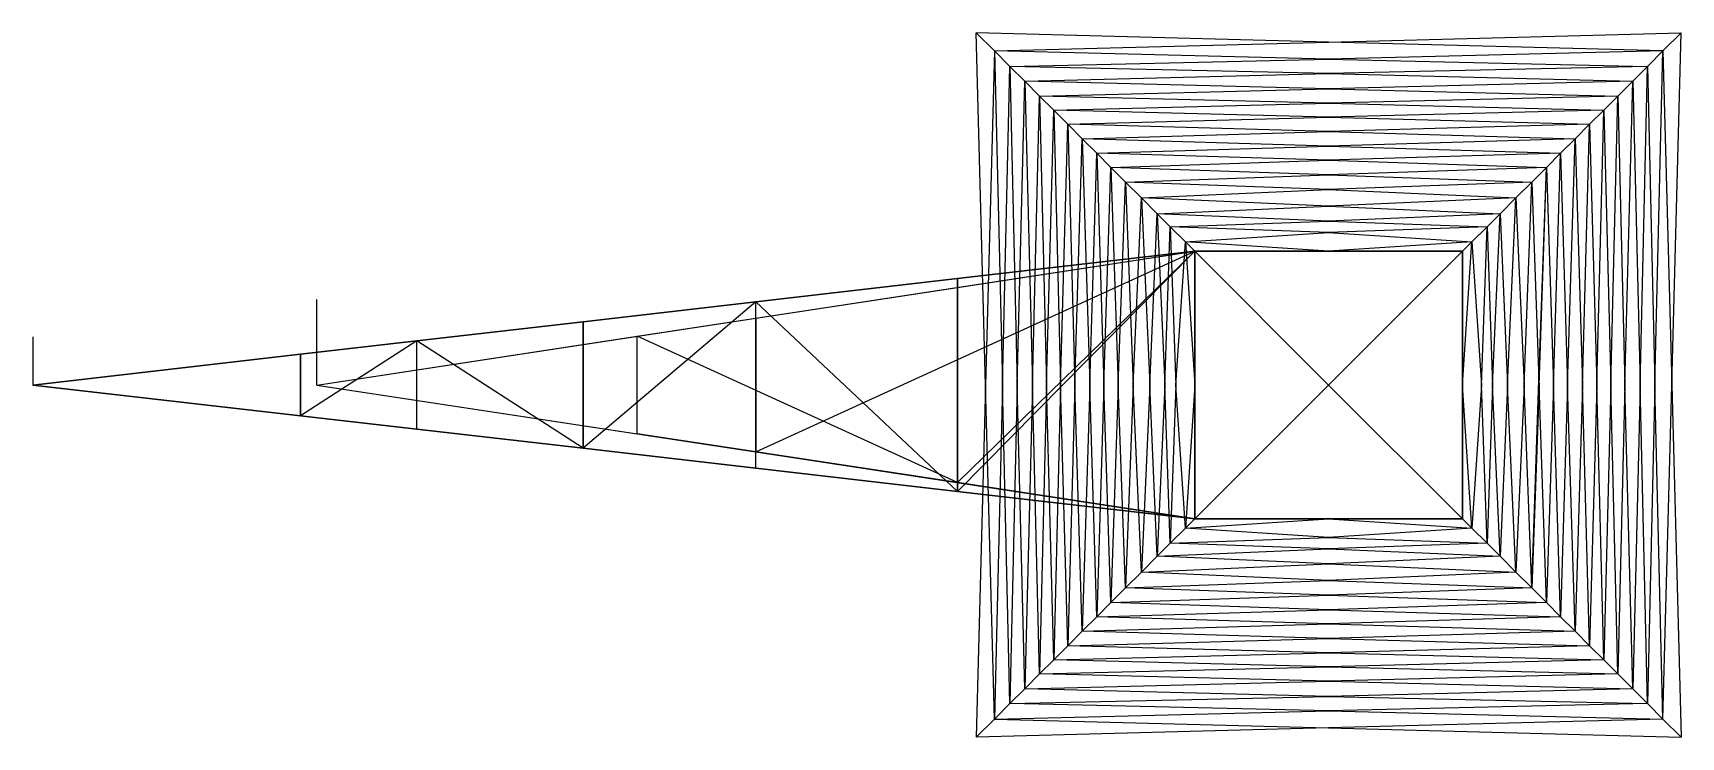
# Model space of a CAD drawing. Header units: metres. Extents: x -25 to 7, y -5 to 968.
# Drawn here: x -15.06 to 4.18, y 837.45 to 845.68 of the extents above; entities that cross this region are included whole.
import ezdxf

# ---------------------------------------------------------------- set-up
doc = ezdxf.new("R2010")
doc.units = ezdxf.units.M

msp = doc.modelspace()

# ---------------------------------------------------------------- linework, layer by layer
at = {"layer": 'tower_h_body'}
for p, q in [((0.069, 845.568, 1.727), (-4.044, 845.676)), ((-3.936, 841.562, 1.727), (-4.044, 845.676)), ((-3.833, 845.465, 3.365), (-4.044, 845.676)), ((-3.833, 845.465, 3.365), (0.069, 845.568, 1.727)), ((0.069, 845.568, 1.727), (4.182, 845.676)), ((3.971, 845.465, 3.365), (0.069, 845.568, 1.727)), ((3.971, 845.465, 3.365), (4.182, 845.676)), ((4.074, 841.562, 1.727), (4.182, 845.676)), ((-3.833, 845.465, 3.365), (-3.936, 841.562, 1.727)), ((0.069, 845.37, 4.872), (-3.833, 845.465, 3.365)), ((-3.654, 845.285, 6.227), (-3.833, 845.465, 3.365)), ((-3.833, 845.465, 3.365), (-3.739, 841.562, 4.872)), ((-3.654, 845.285, 6.227), (0.069, 845.37, 4.872)), ((3.971, 845.465, 3.365), (0.069, 845.37, 4.872)), ((0.069, 845.37, 4.872), (3.792, 845.285, 6.227)), ((3.792, 845.285, 6.227), (3.971, 845.465, 3.365)), ((3.877, 841.562, 4.872), (3.971, 845.465, 3.365)), ((3.971, 845.465, 3.365), (4.074, 841.562, 1.727)), ((-3.739, 841.562, 4.872), (-3.654, 845.285, 6.227)), ((0.069, 845.2, 7.581), (-3.654, 845.285, 6.227)), ((-3.479, 845.111, 9.006), (-3.654, 845.285, 6.227)), ((-3.654, 845.285, 6.227), (-3.569, 841.562, 7.581)), ((-3.479, 845.111, 9.006), (0.069, 845.2, 7.581)), ((3.792, 845.285, 6.227), (0.069, 845.2, 7.581)), ((0.069, 845.2, 7.581), (3.618, 845.111, 9.006)), ((3.618, 845.111, 9.006), (3.792, 845.285, 6.227)), ((3.707, 841.562, 7.581), (3.792, 845.285, 6.227)), ((3.792, 845.285, 6.227), (3.877, 841.562, 4.872)), ((-3.569, 841.562, 7.581), (-3.479, 845.111, 9.006)), ((0.069, 845.022, 10.432), (-3.479, 845.111, 9.006)), ((-3.307, 844.938, 11.762), (-3.479, 845.111, 9.006)), ((-3.479, 845.111, 9.006), (-3.39, 841.562, 10.432)), ((-3.307, 844.938, 11.762), (0.069, 845.022, 10.432)), ((3.618, 845.111, 9.006), (0.069, 845.022, 10.432)), ((0.069, 845.022, 10.432), (3.445, 844.938, 11.762)), ((3.445, 844.938, 11.762), (3.618, 845.111, 9.006)), ((3.528, 841.562, 10.432), (3.618, 845.111, 9.006)), ((3.618, 845.111, 9.006), (3.707, 841.562, 7.581)), ((-3.39, 841.562, 10.432), (-3.307, 844.938, 11.762)), ((0.069, 844.855, 13.092), (-3.307, 844.938, 11.762)), ((-3.141, 844.773, 14.394), (-3.307, 844.938, 11.762)), ((-3.307, 844.938, 11.762), (-3.223, 841.562, 13.092)), ((-3.223, 841.562, 13.092), (-3.141, 844.773, 14.394)), ((-3.141, 844.773, 14.394), (0.069, 844.855, 13.092)), ((0.069, 844.691, 15.696), (-3.141, 844.773, 14.394)), ((-2.977, 844.608, 17.022), (-3.141, 844.773, 14.394)), ((-3.141, 844.773, 14.394), (-3.06, 841.562, 15.696)), ((3.445, 844.938, 11.762), (0.069, 844.855, 13.092)), ((0.069, 844.855, 13.092), (3.28, 844.773, 14.394)), ((3.28, 844.773, 14.394), (0.069, 844.691, 15.696)), ((3.115, 844.608, 17.022), (3.28, 844.773, 14.394)), ((3.198, 841.562, 15.696), (3.28, 844.773, 14.394)), ((3.28, 844.773, 14.394), (3.445, 844.938, 11.762)), ((3.28, 844.773, 14.394), (3.361, 841.562, 13.092)), ((3.361, 841.562, 13.092), (3.445, 844.938, 11.762)), ((3.445, 844.938, 11.762), (3.528, 841.562, 10.432)), ((-3.06, 841.562, 15.696), (-2.977, 844.608, 17.022)), ((-2.977, 844.608, 17.022), (0.069, 844.691, 15.696)), ((0.069, 844.525, 18.349), (-2.977, 844.608, 17.022)), ((-2.807, 844.438, 19.729), (-2.977, 844.608, 17.022)), ((-2.977, 844.608, 17.022), (-2.893, 841.562, 18.349)), ((0.069, 844.691, 15.696), (3.115, 844.608, 17.022)), ((3.115, 844.608, 17.022), (0.069, 844.525, 18.349)), ((2.945, 844.438, 19.729), (3.115, 844.608, 17.022)), ((3.032, 841.562, 18.349), (3.115, 844.608, 17.022)), ((3.115, 844.608, 17.022), (3.198, 841.562, 15.696)), ((-2.893, 841.562, 18.349), (-2.807, 844.438, 19.729)), ((-2.807, 844.438, 19.729), (0.069, 844.525, 18.349)), ((0.069, 844.352, 21.11), (-2.807, 844.438, 19.729)), ((-2.807, 844.438, 19.729), (-2.72, 841.562, 21.11)), ((-2.639, 844.27, 22.411), (-2.807, 844.438, 19.729)), ((0.069, 844.525, 18.349), (2.945, 844.438, 19.729)), ((2.945, 844.438, 19.729), (0.069, 844.352, 21.11)), ((2.777, 844.27, 22.411), (2.945, 844.438, 19.729)), ((2.858, 841.562, 21.11), (2.945, 844.438, 19.729)), ((2.945, 844.438, 19.729), (3.032, 841.562, 18.349)), ((-2.72, 841.562, 21.11), (-2.639, 844.27, 22.411)), ((-2.639, 844.27, 22.411), (0.069, 844.352, 21.11)), ((0.069, 844.189, 23.712), (-2.639, 844.27, 22.411)), ((-2.639, 844.27, 22.411), (-2.557, 841.562, 23.712)), ((-2.472, 844.104, 25.066), (-2.639, 844.27, 22.411)), ((-2.472, 844.104, 25.066), (0.069, 844.189, 23.712)), ((0.069, 844.352, 21.11), (2.777, 844.27, 22.411)), ((2.777, 844.27, 22.411), (0.069, 844.189, 23.712)), ((0.069, 844.189, 23.712), (2.61, 844.104, 25.066)), ((2.61, 844.104, 25.066), (2.777, 844.27, 22.411)), ((2.695, 841.562, 23.712), (2.777, 844.27, 22.411)), ((2.777, 844.27, 22.411), (2.858, 841.562, 21.11)), ((-2.557, 841.562, 23.712), (-2.472, 844.104, 25.066)), ((0.069, 844.019, 26.419), (-2.472, 844.104, 25.066)), ((-2.472, 844.104, 25.066), (-2.387, 841.562, 26.419)), ((-2.301, 843.932, 27.799), (-2.472, 844.104, 25.066)), ((-2.301, 843.932, 27.799), (0.069, 844.019, 26.419)), ((2.61, 844.104, 25.066), (0.069, 844.019, 26.419)), ((0.069, 844.019, 26.419), (2.439, 843.932, 27.799)), ((2.439, 843.932, 27.799), (2.61, 844.104, 25.066)), ((2.523, 841.616, 26.45), (2.61, 844.104, 25.066)), ((2.525, 841.562, 26.419), (2.61, 844.104, 25.066)), ((2.61, 844.104, 25.066), (2.695, 841.562, 23.712)), ((-2.387, 841.562, 26.419), (-2.301, 843.932, 27.799)), ((0.069, 843.846, 29.179), (-2.301, 843.932, 27.799)), ((-2.301, 843.932, 27.799), (-2.214, 841.562, 29.179)), ((-2.116, 843.748, 30.739), (-2.301, 843.932, 27.799)), ((-2.116, 843.748, 30.739), (0.069, 843.846, 29.179)), ((2.439, 843.932, 27.799), (0.069, 843.846, 29.179)), ((0.069, 843.846, 29.179), (2.254, 843.748, 30.739)), ((2.254, 843.748, 30.739), (2.439, 843.932, 27.799)), ((2.352, 841.562, 29.179), (2.439, 843.932, 27.799)), ((2.439, 843.932, 27.799), (2.523, 841.616, 26.45)), ((-2.214, 841.562, 29.179), (-2.116, 843.748, 30.739)), ((0.069, 843.65, 32.299), (-2.116, 843.748, 30.739)), ((-2.116, 843.748, 30.739), (-2.018, 841.562, 32.299)), ((-1.932, 843.563, 33.68), (-2.116, 843.748, 30.739)), ((-1.932, 843.563, 33.68), (0.069, 843.65, 32.299)), ((2.254, 843.748, 30.739), (0.069, 843.65, 32.299)), ((0.069, 843.65, 32.299), (2.07, 843.563, 33.68)), ((2.07, 843.563, 33.68), (2.254, 843.748, 30.739)), ((2.157, 841.562, 32.299), (2.254, 843.748, 30.739)), ((2.254, 843.748, 30.739), (2.352, 841.562, 29.179)), ((-2.018, 841.562, 32.299), (-1.932, 843.563, 33.68)), ((0.069, 843.477, 35.061), (-1.932, 843.563, 33.68)), ((-1.932, 843.563, 33.68), (-1.845, 841.562, 35.061)), ((-1.78, 843.411, 36.104), (-1.932, 843.563, 33.68)), ((-1.845, 841.562, 35.061), (-1.78, 843.411, 36.104)), ((-1.78, 843.411, 36.104), (0.069, 843.477, 35.061)), ((0.069, 843.346, 37.146), (-1.78, 843.411, 36.104)), ((-1.78, 843.411, 36.104), (-1.714, 841.562, 37.146)), ((-1.604, 843.236, 38.908), (-1.78, 843.411, 36.104)), ((2.07, 843.563, 33.68), (0.069, 843.477, 35.061)), ((0.069, 843.477, 35.061), (1.918, 843.411, 36.104)), ((1.918, 843.411, 36.104), (0.069, 843.346, 37.146)), ((1.742, 843.236, 38.908), (1.918, 843.411, 36.104)), ((1.853, 841.562, 37.146), (1.918, 843.411, 36.104)), ((1.918, 843.411, 36.104), (2.07, 843.563, 33.68)), ((1.918, 843.411, 36.104), (1.983, 841.562, 35.061)), ((1.983, 841.562, 35.061), (2.07, 843.563, 33.68)), ((2.07, 843.563, 33.68), (2.157, 841.562, 32.299)), ((-1.714, 841.562, 37.146), (-1.604, 843.236, 38.908)), ((-1.604, 843.236, 38.908), (0.069, 843.346, 37.146)), ((0.069, 843.125, 40.67), (-1.604, 843.236, 38.908)), ((-1.604, 843.236, 38.908), (-1.493, 841.562, 40.67)), ((-1.493, 843.125, 40.67), (-1.604, 843.236, 38.908)), ((0.069, 843.346, 37.146), (1.742, 843.236, 38.908)), ((1.742, 843.236, 38.908), (0.069, 843.125, 40.67)), ((1.632, 841.562, 40.67), (1.742, 843.236, 38.908)), ((1.632, 843.125, 40.67), (1.742, 843.236, 38.908)), ((1.742, 843.236, 38.908), (1.853, 841.562, 37.146)), ((-1.493, 843.125, 65.877), (0.069, 843.125, 64.456)), ((0.069, 843.125, 64.456), (-1.493, 843.125, 63.034)), ((-1.493, 843.125, 63.034), (0.069, 843.125, 61.612)), ((0.069, 843.125, 61.612), (-1.493, 843.125, 60.19)), ((-1.493, 843.125, 60.19), (0.069, 843.125, 58.768)), ((0.069, 843.125, 58.768), (-1.493, 843.125, 57.346)), ((-1.493, 843.125, 57.346), (0.069, 843.125, 55.924)), ((0.069, 843.125, 55.924), (-1.493, 843.125, 54.502)), ((0.069, 843.125, 54.502), (-1.493, 843.125, 54.502)), ((-1.493, 843.125, 54.502), (0.069, 843.125, 53.005)), ((-1.493, 843.125, 51.508), (0.069, 843.125, 51.508)), ((0.069, 843.125, 53.005), (-1.493, 843.125, 51.508)), ((0.069, 843.125, 49.668), (-1.493, 843.125, 47.827)), ((-1.493, 843.125, 51.508), (0.069, 843.125, 49.668)), ((-1.493, 843.125, 44.145), (0.069, 843.125, 45.986)), ((0.069, 843.125, 45.986), (-1.493, 843.125, 47.827)), ((0.069, 843.125, 44.145), (-1.493, 843.125, 44.145)), ((-1.493, 843.125, 44.145), (0.069, 843.125, 42.408)), ((0.069, 843.125, 42.408), (-1.493, 843.125, 40.67)), ((1.632, 843.125, 65.877), (-1.493, 843.125, 65.877)), ((0.069, 843.125, 40.67), (-1.493, 843.125, 40.67)), ((-1.493, 843.125, 47.827), (-1.493, 841.562, 45.986)), ((-1.493, 843.125, 44.145), (-1.493, 841.562, 44.145)), ((-1.493, 841.562, 45.986), (-1.493, 843.125, 44.145)), ((-1.493, 843.125, 54.502), (-1.493, 843.125, 51.508)), ((-1.493, 843.125, 47.827), (-1.493, 843.125, 44.145)), ((-1.493, 841.562, 49.668), (-1.493, 843.125, 47.827)), ((-1.493, 843.125, 51.508), (-1.493, 841.562, 49.668)), ((-1.493, 843.125, 51.508), (-1.493, 843.125, 47.827)), ((-1.493, 843.125, 65.877), (-1.493, 843.125, 63.034)), ((-1.493, 843.125, 63.034), (-1.493, 841.562, 64.456)), ((-1.493, 841.562, 64.456), (-1.493, 843.125, 65.877)), ((-1.493, 843.125, 65.877), (-1.493, 840, 65.877)), ((-1.493, 843.125, 40.67), (-1.493, 841.562, 40.67)), ((-1.493, 843.125, 63.034), (-1.493, 843.125, 60.19)), ((-1.493, 843.125, 60.19), (-1.493, 841.562, 61.612)), ((-1.493, 841.562, 61.612), (-1.493, 843.125, 63.034)), ((-1.493, 841.562, 51.508), (-1.493, 843.125, 51.508)), ((-1.493, 843.125, 54.502), (-1.493, 841.562, 54.502)), ((-1.493, 841.562, 55.924), (-1.493, 843.125, 54.502)), ((-1.493, 843.125, 57.346), (-1.493, 841.562, 55.924)), ((-1.493, 843.125, 57.346), (-1.493, 841.562, 58.768)), ((-1.493, 841.562, 58.768), (-1.493, 843.125, 60.19)), ((-1.493, 843.125, 44.145), (-1.493, 843.125, 40.67)), ((-1.493, 843.125, 65.877), (0.069, 841.562, 65.877)), ((-1.493, 843.125, 60.19), (-1.493, 843.125, 57.346)), ((-1.493, 843.125, 57.346), (-1.493, 843.125, 54.502)), ((1.632, 843.125, 63.034), (0.069, 843.125, 64.456)), ((0.069, 843.125, 64.456), (1.632, 843.125, 65.877)), ((1.632, 843.125, 60.19), (0.069, 843.125, 61.612)), ((0.069, 843.125, 61.612), (1.632, 843.125, 63.034)), ((1.632, 843.125, 57.346), (0.069, 843.125, 58.768)), ((0.069, 843.125, 58.768), (1.632, 843.125, 60.19)), ((0.069, 843.125, 55.924), (1.632, 843.125, 54.502)), ((1.632, 843.125, 57.346), (0.069, 843.125, 55.924)), ((1.632, 843.125, 54.502), (0.069, 843.125, 54.502)), ((0.069, 843.125, 53.005), (1.632, 843.125, 54.502)), ((1.632, 843.125, 51.508), (0.069, 843.125, 53.005)), ((0.069, 843.125, 51.508), (1.632, 843.125, 51.508)), ((0.069, 843.125, 49.668), (1.632, 843.125, 47.827)), ((1.632, 843.125, 51.508), (0.069, 843.125, 49.668)), ((0.069, 843.125, 45.986), (1.632, 843.125, 44.145)), ((1.632, 843.125, 47.827), (0.069, 843.125, 45.986)), ((1.632, 843.125, 44.145), (0.069, 843.125, 44.145)), ((0.069, 843.125, 42.408), (1.632, 843.125, 44.145)), ((1.632, 843.125, 40.67), (0.069, 843.125, 42.408)), ((1.632, 843.125, 40.67), (0.069, 843.125, 40.67)), ((1.632, 843.125, 65.877), (0.069, 841.562, 65.877)), ((1.632, 843.125, 65.877), (1.632, 843.125, 63.034)), ((1.632, 843.125, 47.827), (1.632, 843.125, 44.145)), ((1.632, 843.125, 51.508), (1.632, 843.125, 47.827)), ((1.632, 841.562, 44.145), (1.632, 843.125, 44.145)), ((1.632, 843.125, 40.67), (1.632, 841.562, 40.67)), ((1.632, 841.562, 45.986), (1.632, 843.125, 47.827)), ((1.632, 843.125, 44.145), (1.632, 841.562, 45.986)), ((1.632, 843.125, 47.827), (1.632, 841.562, 49.668)), ((1.632, 841.562, 49.668), (1.632, 843.125, 51.508)), ((1.632, 843.125, 65.877), (1.632, 840, 65.877)), ((1.632, 843.125, 65.877), (1.632, 841.562, 64.456)), ((1.632, 841.562, 64.456), (1.632, 843.125, 63.034)), ((1.632, 843.125, 63.034), (1.632, 841.562, 61.612)), ((1.632, 841.562, 54.502), (1.632, 843.125, 54.502)), ((1.632, 843.125, 54.502), (1.632, 841.562, 55.924)), ((1.632, 843.125, 60.19), (1.632, 841.562, 58.768)), ((1.632, 841.562, 61.612), (1.632, 843.125, 60.19)), ((1.632, 843.125, 51.508), (1.632, 841.562, 51.508)), ((1.632, 841.562, 58.768), (1.632, 843.125, 57.346)), ((1.632, 841.562, 55.924), (1.632, 843.125, 57.346)), ((1.632, 843.125, 44.145), (1.632, 843.125, 40.67)), ((1.632, 843.125, 54.502), (1.632, 843.125, 51.508)), ((1.632, 843.125, 63.034), (1.632, 843.125, 60.19)), ((1.632, 843.125, 60.19), (1.632, 843.125, 57.346)), ((1.632, 843.125, 57.346), (1.632, 843.125, 54.502)), ((-3.936, 841.562, 1.727), (-4.044, 837.449)), ((-3.833, 837.66, 3.365), (-3.936, 841.562, 1.727)), ((-3.739, 841.562, 4.872), (-3.833, 837.66, 3.365)), ((-3.654, 837.84, 6.227), (-3.739, 841.562, 4.872)), ((-3.569, 841.562, 7.581), (-3.654, 837.84, 6.227)), ((-3.479, 838.014, 9.006), (-3.569, 841.562, 7.581)), ((-3.39, 841.562, 10.432), (-3.479, 838.014, 9.006)), ((-3.307, 838.187, 11.762), (-3.39, 841.562, 10.432)), ((-3.223, 841.562, 13.092), (-3.307, 838.187, 11.762)), ((-3.141, 838.352, 14.394), (-3.223, 841.562, 13.092)), ((-3.06, 841.562, 15.696), (-3.141, 838.352, 14.394)), ((-2.977, 838.517, 17.022), (-3.06, 841.562, 15.696)), ((-2.893, 841.562, 18.349), (-2.977, 838.517, 17.022)), ((-2.807, 838.687, 19.729), (-2.893, 841.562, 18.349)), ((-2.72, 841.562, 21.11), (-2.807, 838.687, 19.729)), ((-2.639, 838.855, 22.411), (-2.72, 841.562, 21.11)), ((-2.557, 841.562, 23.712), (-2.639, 838.855, 22.411)), ((-2.472, 839.021, 25.066), (-2.557, 841.562, 23.712)), ((-2.387, 841.562, 26.419), (-2.472, 839.021, 25.066)), ((-2.301, 839.193, 27.799), (-2.387, 841.562, 26.419)), ((-2.214, 841.562, 29.179), (-2.301, 839.193, 27.799)), ((-2.116, 839.377, 30.739), (-2.214, 841.562, 29.179)), ((-2.018, 841.562, 32.299), (-2.116, 839.377, 30.739)), ((-1.932, 839.562, 33.68), (-2.018, 841.562, 32.299)), ((-1.845, 841.562, 35.061), (-1.932, 839.562, 33.68)), ((-1.78, 839.714, 36.104), (-1.845, 841.562, 35.061)), ((-1.714, 841.562, 37.146), (-1.78, 839.714, 36.104)), ((-1.604, 839.889, 38.908), (-1.714, 841.562, 37.146)), ((-1.493, 841.562, 40.67), (-1.604, 839.889, 38.908)), ((-1.493, 840, 44.145), (-1.493, 841.562, 45.986)), ((-1.493, 841.562, 44.145), (-1.493, 840, 44.145)), ((-1.493, 841.562, 45.986), (-1.493, 840, 47.827)), ((-1.493, 841.562, 40.67), (-1.493, 840, 40.67)), ((-1.493, 840, 60.19), (-1.493, 841.562, 58.768)), ((-1.493, 841.562, 58.768), (-1.493, 840, 57.346)), ((-1.493, 840, 65.877), (-1.493, 841.562, 64.456)), ((-1.493, 841.562, 64.456), (-1.493, 840, 63.034)), ((-1.493, 840, 63.034), (-1.493, 841.562, 61.612)), ((-1.493, 840, 51.508), (-1.493, 841.562, 51.508)), ((-1.493, 841.562, 54.502), (-1.493, 840, 54.502)), ((-1.493, 841.562, 49.668), (-1.493, 840, 47.827)), ((-1.493, 841.562, 61.612), (-1.493, 840, 60.19)), ((-1.493, 841.562, 55.924), (-1.493, 840, 54.502)), ((-1.493, 840, 57.346), (-1.493, 841.562, 55.924)), ((-1.493, 840, 51.508), (-1.493, 841.562, 49.668)), ((0.069, 841.562, 65.877), (-1.493, 840, 65.877)), ((0.069, 841.562, 65.877), (1.632, 840, 65.877)), ((1.632, 840, 44.145), (1.632, 841.562, 44.145)), ((1.632, 841.562, 45.986), (1.632, 840, 44.145)), ((1.632, 840, 47.827), (1.632, 841.562, 45.986)), ((1.632, 841.562, 40.67), (1.632, 840, 40.67)), ((1.632, 841.562, 64.456), (1.632, 840, 65.877)), ((1.632, 840, 63.034), (1.632, 841.562, 64.456)), ((1.632, 841.562, 61.612), (1.632, 840, 63.034)), ((1.632, 840, 54.502), (1.632, 841.562, 55.924)), ((1.632, 840, 54.502), (1.632, 841.562, 54.502)), ((1.632, 840, 60.19), (1.632, 841.562, 61.612)), ((1.632, 841.562, 55.924), (1.632, 840, 57.346)), ((1.632, 840, 57.346), (1.632, 841.562, 58.768)), ((1.632, 841.562, 58.768), (1.632, 840, 60.19)), ((1.632, 840, 47.827), (1.632, 841.562, 49.668)), ((1.632, 841.562, 51.508), (1.632, 840, 51.508)), ((1.632, 841.562, 49.668), (1.632, 840, 51.508)), ((1.742, 839.889, 38.908), (1.632, 841.562, 40.67)), ((1.853, 841.562, 37.146), (1.742, 839.889, 38.908)), ((1.918, 839.714, 36.104), (1.853, 841.562, 37.146)), ((1.983, 841.562, 35.061), (1.918, 839.714, 36.104)), ((2.07, 839.562, 33.68), (1.983, 841.562, 35.061)), ((2.157, 841.562, 32.299), (2.07, 839.562, 33.68)), ((2.254, 839.377, 30.739), (2.157, 841.562, 32.299)), ((2.352, 841.562, 29.179), (2.254, 839.377, 30.739)), ((2.439, 839.193, 27.799), (2.352, 841.562, 29.179)), ((2.439, 839.193, 27.799), (2.523, 841.616, 26.45)), ((2.525, 841.562, 26.419), (2.439, 839.193, 27.799)), ((2.523, 841.616, 26.45), (2.525, 841.562, 26.419)), ((2.61, 839.021, 25.066), (2.525, 841.562, 26.419)), ((2.695, 841.562, 23.712), (2.61, 839.021, 25.066)), ((2.777, 838.855, 22.411), (2.695, 841.562, 23.712)), ((2.858, 841.562, 21.11), (2.777, 838.855, 22.411)), ((2.945, 838.687, 19.729), (2.858, 841.562, 21.11)), ((3.032, 841.562, 18.349), (2.945, 838.687, 19.729)), ((3.115, 838.517, 17.022), (3.032, 841.562, 18.349)), ((3.198, 841.562, 15.696), (3.115, 838.517, 17.022)), ((3.28, 838.352, 14.394), (3.198, 841.562, 15.696)), ((3.361, 841.562, 13.092), (3.28, 838.352, 14.394)), ((3.445, 838.187, 11.762), (3.361, 841.562, 13.092)), ((3.528, 841.562, 10.432), (3.445, 838.187, 11.762)), ((3.618, 838.014, 9.006), (3.528, 841.562, 10.432)), ((3.707, 841.562, 7.581), (3.618, 838.014, 9.006)), ((3.792, 837.84, 6.227), (3.707, 841.562, 7.581)), ((3.877, 841.562, 4.872), (3.792, 837.84, 6.227)), ((3.971, 837.66, 3.365), (3.877, 841.562, 4.872)), ((3.971, 837.66, 3.365), (4.074, 841.562, 1.727)), ((4.074, 841.562, 1.727), (4.182, 837.449)), ((-1.604, 839.889, 38.908), (0.069, 840, 40.67)), ((-1.493, 840, 40.67), (-1.604, 839.889, 38.908)), ((0.069, 840, 64.456), (-1.493, 840, 65.877)), ((-1.493, 840, 63.034), (0.069, 840, 64.456)), ((0.069, 840, 61.612), (-1.493, 840, 63.034)), ((-1.493, 840, 60.19), (0.069, 840, 61.612)), ((0.069, 840, 58.768), (-1.493, 840, 60.19)), ((-1.493, 840, 57.346), (0.069, 840, 58.768)), ((0.069, 840, 55.924), (-1.493, 840, 57.346)), ((-1.493, 840, 54.502), (0.069, 840, 55.924)), ((-1.493, 840, 54.502), (0.069, 840, 54.502)), ((0.069, 840, 53.005), (-1.493, 840, 54.502)), ((0.069, 840, 51.508), (-1.493, 840, 51.508)), ((-1.493, 840, 51.508), (0.069, 840, 53.005)), ((-1.493, 840, 47.827), (0.069, 840, 49.668)), ((0.069, 840, 49.668), (-1.493, 840, 51.508)), ((0.069, 840, 45.986), (-1.493, 840, 44.145)), ((-1.493, 840, 47.827), (0.069, 840, 45.986)), ((-1.493, 840, 44.145), (0.069, 840, 44.145)), ((0.069, 840, 42.408), (-1.493, 840, 44.145)), ((-1.493, 840, 40.67), (0.069, 840, 42.408)), ((0.069, 840, 40.67), (-1.493, 840, 40.67)), ((1.632, 840, 65.877), (-1.493, 840, 65.877)), ((-1.493, 840, 47.827), (-1.493, 840, 44.145)), ((-1.493, 840, 44.145), (-1.493, 840, 40.67)), ((-1.493, 840, 60.19), (-1.493, 840, 57.346)), ((-1.493, 840, 57.346), (-1.493, 840, 54.502)), ((-1.493, 840, 54.502), (-1.493, 840, 51.508)), ((-1.493, 840, 51.508), (-1.493, 840, 47.827)), ((-1.493, 840, 65.877), (-1.493, 840, 63.034)), ((-1.493, 840, 63.034), (-1.493, 840, 60.19)), ((0.069, 840, 64.456), (1.632, 840, 63.034)), ((1.632, 840, 65.877), (0.069, 840, 64.456)), ((0.069, 840, 61.612), (1.632, 840, 60.19)), ((1.632, 840, 63.034), (0.069, 840, 61.612)), ((0.069, 840, 58.768), (1.632, 840, 57.346)), ((1.632, 840, 60.19), (0.069, 840, 58.768)), ((1.632, 840, 54.502), (0.069, 840, 55.924)), ((0.069, 840, 55.924), (1.632, 840, 57.346)), ((0.069, 840, 54.502), (1.632, 840, 54.502)), ((1.632, 840, 54.502), (0.069, 840, 53.005)), ((0.069, 840, 53.005), (1.632, 840, 51.508)), ((1.632, 840, 51.508), (0.069, 840, 51.508)), ((1.632, 840, 47.827), (0.069, 840, 49.668)), ((0.069, 840, 49.668), (1.632, 840, 51.508)), ((1.632, 840, 44.145), (0.069, 840, 45.986)), ((0.069, 840, 45.986), (1.632, 840, 47.827)), ((0.069, 840, 44.145), (1.632, 840, 44.145)), ((1.632, 840, 44.145), (0.069, 840, 42.408)), ((0.069, 840, 42.408), (1.632, 840, 40.67)), ((0.069, 840, 40.67), (1.742, 839.889, 38.908)), ((1.632, 840, 40.67), (0.069, 840, 40.67)), ((1.632, 840, 65.877), (1.632, 840, 63.034)), ((1.632, 840, 47.827), (1.632, 840, 44.145)), ((1.632, 840, 63.034), (1.632, 840, 60.19)), ((1.632, 840, 44.145), (1.632, 840, 40.67)), ((1.632, 840, 60.19), (1.632, 840, 57.346)), ((1.632, 840, 57.346), (1.632, 840, 54.502)), ((1.632, 840, 54.502), (1.632, 840, 51.508)), ((1.632, 840, 51.508), (1.632, 840, 47.827)), ((1.632, 840, 40.67), (1.742, 839.889, 38.908)), ((-1.604, 839.889, 38.908), (-1.78, 839.714, 36.104)), ((-1.78, 839.714, 36.104), (0.069, 839.779, 37.146)), ((0.069, 839.779, 37.146), (-1.604, 839.889, 38.908)), ((1.742, 839.889, 38.908), (0.069, 839.779, 37.146)), ((0.069, 839.779, 37.146), (1.918, 839.714, 36.104)), ((1.742, 839.889, 38.908), (1.918, 839.714, 36.104)), ((-1.932, 839.562, 33.68), (-2.116, 839.377, 30.739)), ((-1.78, 839.714, 36.104), (-1.932, 839.562, 33.68)), ((-1.932, 839.562, 33.68), (0.069, 839.648, 35.061)), ((0.069, 839.475, 32.299), (-1.932, 839.562, 33.68)), ((0.069, 839.648, 35.061), (-1.78, 839.714, 36.104)), ((1.918, 839.714, 36.104), (0.069, 839.648, 35.061)), ((0.069, 839.648, 35.061), (2.07, 839.562, 33.68)), ((2.07, 839.562, 33.68), (0.069, 839.475, 32.299)), ((1.918, 839.714, 36.104), (2.07, 839.562, 33.68)), ((2.07, 839.562, 33.68), (2.254, 839.377, 30.739)), ((-2.116, 839.377, 30.739), (-2.301, 839.193, 27.799)), ((-2.116, 839.377, 30.739), (0.069, 839.475, 32.299)), ((0.069, 839.279, 29.179), (-2.116, 839.377, 30.739)), ((0.069, 839.475, 32.299), (2.254, 839.377, 30.739)), ((2.254, 839.377, 30.739), (0.069, 839.279, 29.179)), ((2.254, 839.377, 30.739), (2.439, 839.193, 27.799)), ((-2.301, 839.193, 27.799), (-2.472, 839.021, 25.066)), ((-2.301, 839.193, 27.799), (0.069, 839.279, 29.179)), ((0.069, 839.106, 26.419), (-2.301, 839.193, 27.799)), ((0.069, 839.279, 29.179), (2.439, 839.193, 27.799)), ((2.439, 839.193, 27.799), (0.069, 839.106, 26.419)), ((2.439, 839.193, 27.799), (2.61, 839.021, 25.066)), ((-2.472, 839.021, 25.066), (-2.639, 838.855, 22.411)), ((-2.472, 839.021, 25.066), (0.069, 839.106, 26.419)), ((0.069, 838.936, 23.712), (-2.472, 839.021, 25.066)), ((0.069, 839.106, 26.419), (2.61, 839.021, 25.066)), ((2.61, 839.021, 25.066), (0.069, 838.936, 23.712)), ((2.61, 839.021, 25.066), (2.777, 838.855, 22.411)), ((-2.639, 838.855, 22.411), (-2.807, 838.687, 19.729)), ((-2.639, 838.855, 22.411), (0.069, 838.936, 23.712)), ((0.069, 838.773, 21.11), (-2.639, 838.855, 22.411)), ((0.069, 838.936, 23.712), (2.777, 838.855, 22.411)), ((2.777, 838.855, 22.411), (0.069, 838.773, 21.11)), ((2.777, 838.855, 22.411), (2.945, 838.687, 19.729)), ((-2.807, 838.687, 19.729), (-2.977, 838.517, 17.022)), ((-2.977, 838.517, 17.022), (0.069, 838.6, 18.349)), ((-2.807, 838.687, 19.729), (0.069, 838.773, 21.11)), ((0.069, 838.6, 18.349), (-2.807, 838.687, 19.729)), ((0.069, 838.773, 21.11), (2.945, 838.687, 19.729)), ((2.945, 838.687, 19.729), (0.069, 838.6, 18.349)), ((0.069, 838.6, 18.349), (3.115, 838.517, 17.022)), ((2.945, 838.687, 19.729), (3.115, 838.517, 17.022)), ((-2.977, 838.517, 17.022), (-3.141, 838.352, 14.394)), ((-3.141, 838.352, 14.394), (0.069, 838.434, 15.696)), ((0.069, 838.434, 15.696), (-2.977, 838.517, 17.022)), ((3.115, 838.517, 17.022), (0.069, 838.434, 15.696)), ((0.069, 838.434, 15.696), (3.28, 838.352, 14.394)), ((3.115, 838.517, 17.022), (3.28, 838.352, 14.394)), ((-3.141, 838.352, 14.394), (-3.307, 838.187, 11.762)), ((-3.307, 838.187, 11.762), (0.069, 838.27, 13.092)), ((0.069, 838.27, 13.092), (-3.141, 838.352, 14.394)), ((3.28, 838.352, 14.394), (0.069, 838.27, 13.092)), ((0.069, 838.27, 13.092), (3.445, 838.187, 11.762)), ((3.28, 838.352, 14.394), (3.445, 838.187, 11.762)), ((-3.307, 838.187, 11.762), (-3.479, 838.014, 9.006)), ((-3.479, 838.014, 9.006), (0.069, 838.103, 10.432)), ((0.069, 838.103, 10.432), (-3.307, 838.187, 11.762)), ((3.445, 838.187, 11.762), (0.069, 838.103, 10.432)), ((0.069, 838.103, 10.432), (3.618, 838.014, 9.006)), ((3.445, 838.187, 11.762), (3.618, 838.014, 9.006)), ((-3.654, 837.84, 6.227), (-3.833, 837.66, 3.365)), ((-3.479, 838.014, 9.006), (-3.654, 837.84, 6.227)), ((-3.654, 837.84, 6.227), (0.069, 837.925, 7.581)), ((0.069, 837.755, 4.872), (-3.654, 837.84, 6.227)), ((0.069, 837.925, 7.581), (-3.479, 838.014, 9.006)), ((3.618, 838.014, 9.006), (0.069, 837.925, 7.581)), ((0.069, 837.925, 7.581), (3.792, 837.84, 6.227)), ((3.792, 837.84, 6.227), (0.069, 837.755, 4.872)), ((3.618, 838.014, 9.006), (3.792, 837.84, 6.227)), ((3.792, 837.84, 6.227), (3.971, 837.66, 3.365)), ((-3.833, 837.66, 3.365), (-4.044, 837.449)), ((-3.833, 837.66, 3.365), (0.069, 837.755, 4.872)), ((-3.833, 837.66, 3.365), (0.069, 837.557, 1.727)), ((0.069, 837.755, 4.872), (3.971, 837.66, 3.365)), ((3.971, 837.66, 3.365), (0.069, 837.557, 1.727)), ((3.971, 837.66, 3.365), (4.182, 837.449)), ((0.069, 837.557, 1.727), (-4.044, 837.449)), ((0.069, 837.557, 1.727), (4.182, 837.449))]:
    msp.add_line(p, q, dxfattribs=at)
at = {"layer": 'tower_h_cables'}
for p, q in [((-11.743, 841.562, 45.008), (-11.743, 842.562, 45.008)), ((-15.056, 842.125, 33.795), (-15.056, 841.562, 33.795)), ((-15.056, 841.562, 40.67), (-15.056, 841.562, 33.795)), ((-11.743, 841.562, 51.508), (-11.743, 841.562, 45.008))]:
    msp.add_line(p, q, dxfattribs=at)
at = {"layer": 'tower_h_cross'}
for p, q in [((-6.618, 842.344, 53.005), (-1.493, 843.125, 54.502)), ((-6.618, 840.781, 53.005), (-1.493, 843.125, 54.502)), ((-4.264, 842.806, 43.435), (-1.493, 843.125, 40.67)), ((-4.264, 842.703, 51.508), (-1.493, 843.125, 54.502)), ((-4.264, 842.806, 43.435), (-1.493, 843.125, 44.145)), ((-1.493, 843.125, 40.67), (-4.264, 842.806, 40.67)), ((-4.264, 842.703, 51.508), (-1.493, 843.125, 51.508)), ((-4.264, 840.319, 43.435), (-1.493, 843.125, 44.145)), ((-1.493, 843.125, 40.67), (-4.264, 840.319, 40.67)), ((-4.264, 840.422, 51.508), (-1.493, 843.125, 51.508)), ((-1.493, 840, 54.502), (-1.493, 843.125, 54.502)), ((-1.493, 843.125, 44.145), (-1.493, 843.125, 40.67)), ((-1.493, 840, 40.67), (-1.493, 843.125, 40.67)), ((-1.493, 840, 44.145), (-1.493, 843.125, 44.145)), ((-1.493, 843.125, 51.508), (-1.493, 843.125, 54.502)), ((-1.493, 843.125, 51.508), (-1.493, 840, 51.508)), ((-8.004, 842.133, 51.508), (-4.264, 842.703, 51.508)), ((-4.264, 842.806, 43.435), (-6.618, 842.535, 40.67)), ((-6.618, 842.535, 42.832), (-4.264, 842.806, 43.435)), ((-4.264, 842.806, 40.67), (-6.618, 842.535, 40.67)), ((-6.618, 842.344, 53.005), (-4.264, 842.703, 51.508)), ((-4.264, 842.806, 40.67), (-4.264, 842.806, 43.435)), ((-4.264, 840.319, 40.67), (-4.264, 842.806, 40.67)), ((-4.264, 842.806, 43.435), (-4.264, 840.319, 43.435)), ((-4.264, 840.422, 51.508), (-4.264, 842.703, 51.508)), ((-8.633, 842.302, 42.316), (-6.618, 842.535, 40.67)), ((-8.633, 842.302, 42.316), (-6.618, 842.535, 42.832)), ((-6.618, 842.535, 40.67), (-8.633, 842.302, 40.67)), ((-6.618, 842.535, 42.832), (-8.633, 840.823, 42.316)), ((-6.618, 842.535, 40.67), (-8.633, 840.823, 40.67)), ((-6.618, 842.535, 40.67), (-6.618, 842.535, 42.832)), ((-6.618, 840.59, 42.832), (-6.618, 842.535, 42.832)), ((-6.618, 840.59, 40.67), (-6.618, 842.535, 40.67)), ((-4.264, 840.319, 43.435), (-6.618, 842.535, 42.832)), ((-4.264, 840.319, 40.67), (-6.618, 842.535, 40.67)), ((-11.743, 841.562, 51.508), (-6.618, 842.344, 53.005)), ((-8.633, 842.302, 42.316), (-10.575, 842.079, 40.67)), ((-10.575, 842.079, 41.818), (-8.633, 842.302, 42.316)), ((-8.633, 842.302, 40.67), (-10.575, 842.079, 40.67)), ((-8.633, 842.302, 40.67), (-8.633, 842.302, 42.316)), ((-8.633, 840.823, 40.67), (-8.633, 842.302, 40.67)), ((-8.633, 842.302, 42.316), (-8.633, 840.823, 42.316)), ((-8.004, 842.133, 51.508), (-6.618, 842.344, 53.005)), ((-6.618, 842.344, 53.005), (-6.618, 840.781, 53.005)), ((-11.932, 841.922, 41.47), (-10.575, 842.079, 40.67)), ((-11.932, 841.922, 41.47), (-10.575, 842.079, 41.818)), ((-10.575, 842.079, 40.67), (-11.932, 841.922, 40.67)), ((-10.575, 842.079, 41.818), (-11.932, 841.203, 41.47)), ((-10.575, 842.079, 40.67), (-11.932, 841.203, 40.67)), ((-11.743, 841.562, 51.508), (-8.004, 842.133, 51.508)), ((-10.575, 842.079, 40.67), (-10.575, 842.079, 41.818)), ((-10.575, 841.046, 41.818), (-10.575, 842.079, 41.818)), ((-10.575, 841.046, 40.67), (-10.575, 842.079, 40.67)), ((-8.633, 840.823, 42.316), (-10.575, 842.079, 41.818)), ((-8.633, 840.823, 40.67), (-10.575, 842.079, 40.67)), ((-8.004, 840.992, 51.508), (-8.004, 842.133, 51.508)), ((-4.264, 840.422, 51.508), (-8.004, 842.133, 51.508)), ((-15.056, 841.562, 40.67), (-11.932, 841.922, 41.47)), ((-11.932, 841.922, 40.67), (-15.056, 841.562, 40.67)), ((-11.932, 841.922, 40.67), (-11.932, 841.922, 41.47)), ((-11.932, 841.203, 40.67), (-11.932, 841.922, 40.67)), ((-11.932, 841.922, 41.47), (-11.932, 841.203, 41.47)), ((-11.932, 841.203, 41.47), (-15.056, 841.562, 40.67)), ((-15.056, 841.562, 40.67), (-11.932, 841.203, 40.67)), ((-11.743, 841.562, 51.508), (-8.004, 840.992, 51.508)), ((-11.743, 841.562, 51.508), (-6.618, 840.781, 53.005)), ((-11.932, 841.203, 41.47), (-11.932, 841.203, 40.67)), ((-10.575, 841.046, 40.67), (-11.932, 841.203, 41.47)), ((-10.575, 841.046, 41.818), (-11.932, 841.203, 41.47)), ((-11.932, 841.203, 40.67), (-10.575, 841.046, 40.67)), ((-10.575, 841.046, 40.67), (-8.633, 840.823, 42.316)), ((-10.575, 841.046, 41.818), (-10.575, 841.046, 40.67)), ((-8.633, 840.823, 42.316), (-10.575, 841.046, 41.818)), ((-10.575, 841.046, 40.67), (-8.633, 840.823, 40.67)), ((-6.618, 840.781, 53.005), (-8.004, 840.992, 51.508)), ((-8.004, 840.992, 51.508), (-4.264, 840.422, 51.508)), ((-8.633, 840.823, 42.316), (-8.633, 840.823, 40.67)), ((-6.618, 840.59, 40.67), (-8.633, 840.823, 42.316)), ((-6.618, 840.59, 42.832), (-8.633, 840.823, 42.316)), ((-8.633, 840.823, 40.67), (-6.618, 840.59, 40.67)), ((-4.264, 840.422, 51.508), (-6.618, 840.781, 53.005)), ((-6.618, 840.781, 53.005), (-1.493, 840, 54.502)), ((-6.618, 840.59, 42.832), (-6.618, 840.59, 40.67)), ((-6.618, 840.59, 40.67), (-4.264, 840.319, 43.435)), ((-4.264, 840.319, 43.435), (-6.618, 840.59, 42.832)), ((-6.618, 840.59, 40.67), (-4.264, 840.319, 40.67)), ((-1.493, 840, 54.502), (-4.264, 840.422, 51.508)), ((-4.264, 840.422, 51.508), (-1.493, 840, 51.508)), ((-4.264, 840.319, 43.435), (-4.264, 840.319, 40.67)), ((-1.493, 840, 40.67), (-4.264, 840.319, 43.435)), ((-1.493, 840, 44.145), (-4.264, 840.319, 43.435)), ((-4.264, 840.319, 40.67), (-1.493, 840, 40.67)), ((-1.493, 840, 44.145), (-1.493, 840, 40.67)), ((-1.493, 840, 51.508), (-1.493, 840, 54.502))]:
    msp.add_line(p, q, dxfattribs=at)

doc.saveas('drawing.dxf')
